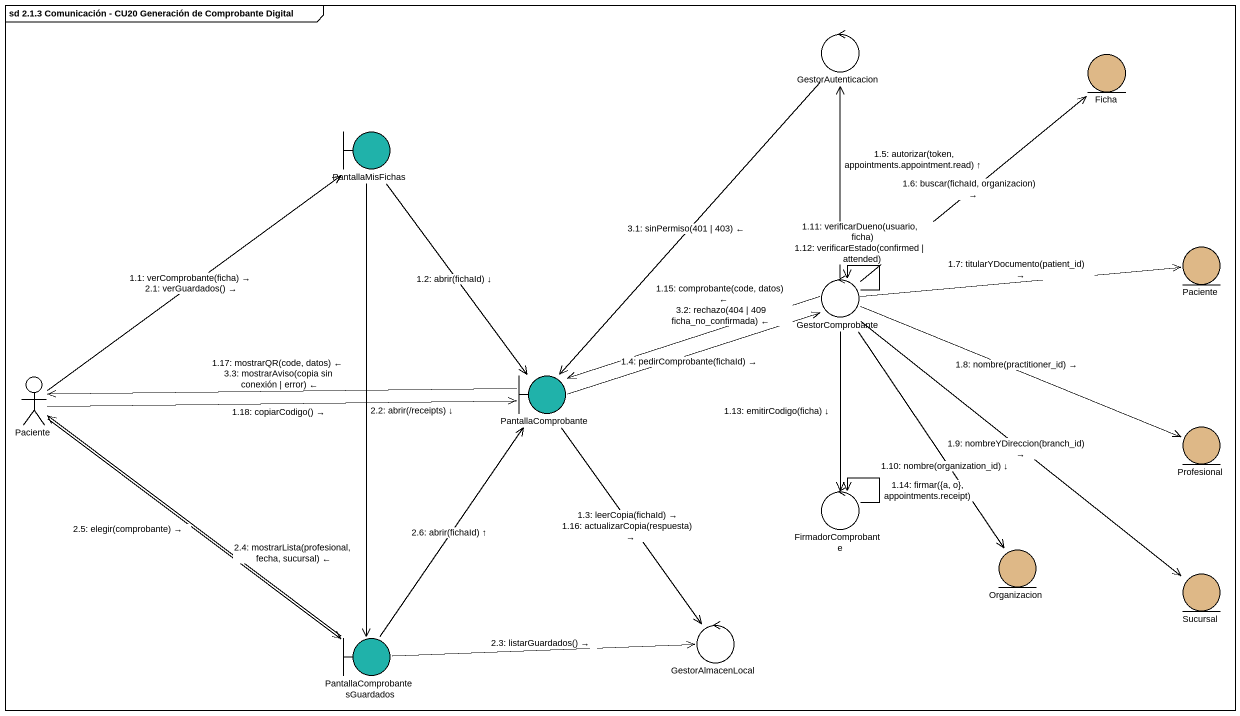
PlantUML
@startuml
mainframe sd 2.1.3 Comunicación - CU20 Generación de Comprobante Digital
control GestorAutenticacion
entity Ficha #DEB887
boundary PantallaMisFichas #20B2AA
entity Paciente #DEB887
control GestorComprobante
actor "Paciente" as Paciente_2
boundary PantallaComprobante #20B2AA
entity Profesional #DEB887
control FirmadorComprobante
entity Organizacion #DEB887
entity Sucursal #DEB887
boundary "PantallaComprobantesGuardados" as PantallaComprobantesGuardado #20B2AA
control GestorAlmacenLocal
Paciente_2 -up-> PantallaMisFichas : 1.1: verComprobante(ficha) →\n2.1: verGuardados() →
PantallaMisFichas --> PantallaComprobante : 1.2: abrir(fichaId) ↓
PantallaComprobante --> GestorAlmacenLocal : 1.3: leerCopia(fichaId) →\n1.16: actualizarCopia(respuesta) →
PantallaComprobante -right-> GestorComprobante : 1.4: pedirComprobante(fichaId) →
GestorComprobante -up-> GestorAutenticacion : 1.5: autorizar(token, appointments.appointment.read) ↑
GestorComprobante -up-> Ficha : 1.6: buscar(fichaId, organizacion) →
GestorComprobante -right-> Paciente : 1.7: titularYDocumento(patient_id) →
GestorComprobante -right-> Profesional : 1.8: nombre(practitioner_id) →
GestorComprobante --> Sucursal : 1.9: nombreYDireccion(branch_id) →
GestorComprobante --> Organizacion : 1.10: nombre(organization_id) ↓
GestorComprobante --> GestorComprobante : 1.11: verificarDueno(usuario, ficha)\n1.12: verificarEstado(confirmed | attended)
GestorComprobante --> FirmadorComprobante : 1.13: emitirCodigo(ficha) ↓
FirmadorComprobante --> FirmadorComprobante : 1.14: firmar({a, o}, appointments.receipt)
GestorComprobante -left-> PantallaComprobante : 1.15: comprobante(code, datos) ←\n3.2: rechazo(404 | 409 ficha_no_confirmada) ←
PantallaComprobante -left-> Paciente_2 : 1.17: mostrarQR(code, datos) ←\n3.3: mostrarAviso(copia sin conexión | error) ←
Paciente_2 -right-> PantallaComprobante : 1.18: copiarCodigo() →
PantallaMisFichas --> PantallaComprobantesGuardado : 2.2: abrir(/receipts) ↓
PantallaComprobantesGuardado -right-> GestorAlmacenLocal : 2.3: listarGuardados() →
PantallaComprobantesGuardado -up-> Paciente_2 : 2.4: mostrarLista(profesional, fecha, sucursal) ←
Paciente_2 --> PantallaComprobantesGuardado : 2.5: elegir(comprobante) →
PantallaComprobantesGuardado -up-> PantallaComprobante : 2.6: abrir(fichaId) ↑
GestorAutenticacion --> PantallaComprobante : 3.1: sinPermiso(401 | 403) ←
@enduml
